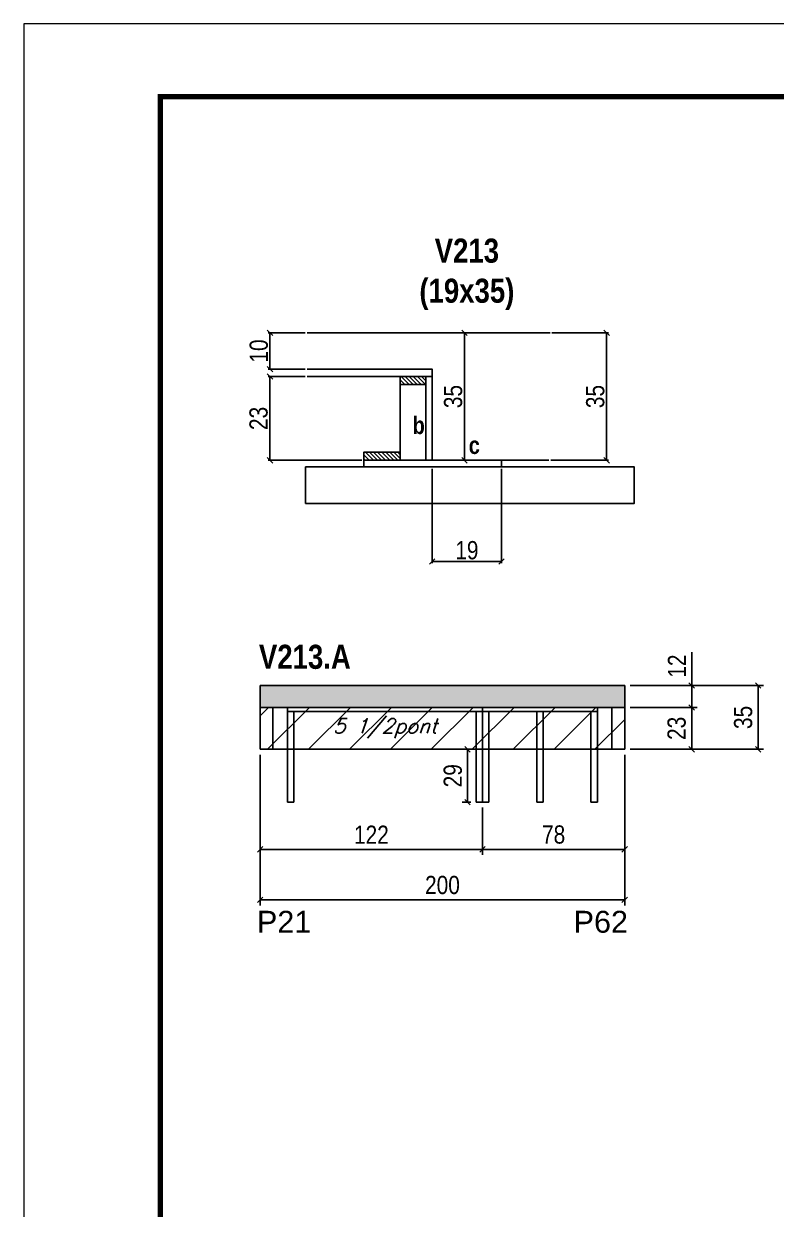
# Model space of a CAD drawing. Extents: x 3309 to 9590, y -2522 to 15424.
# Drawn here: x 8078 to 8491, y 12809 to 13459 of the extents above; entities that cross this region are included whole.
import ezdxf

# ---------------------------------------------------------------- set-up
doc = ezdxf.new("R2010")
doc.units = 0
doc.linetypes.add('DASHED', pattern=[0.75, 0.5, -0.25])
for name, color, linetype in [('5', 5, 'Continuous'), ('barrote', 251, 'Continuous'), ('COTA', 241, 'Continuous'), ('detalhes', 4, 'Continuous'), ('NOMENCLATURA', 7, 'Continuous'), ('Painéis', 200, 'Continuous'), ('SARR_2.2x10', 60, 'Continuous'), ('SARR_2.2x7', 40, 'Continuous'), ('SARR_3.5x7', 81, 'Continuous'), ('texto', 7, 'Continuous')]:
    doc.layers.add(name, color=color, linetype=linetype)
for name, color, linetype, lineweight in [('CONCRETO', 251, 'Continuous', 25), ('Folhas', 255, 'Continuous', 9), ('Hachura', 251, 'Continuous', 9), ('SARRAFO DE PRESSAO', 251, 'DASHED', 9)]:
    doc.layers.add(name, color=color, linetype=linetype, lineweight=lineweight)
doc.styles.add('COTA TECNICA', font='techl___.ttf', dxfattribs={"height": 10})
doc.styles.add('COTA TECNICA 2X', font='techl___.ttf', dxfattribs={"height": 10})
doc.styles.add('Romans', font='romans.shx')
doc.styles.get("Standard").update_dxf_attribs({"font": 'arial.ttf'})
doc.styles.add('TECNICA', font='techb___.ttf', dxfattribs={"height": 10})
doc.dimstyles.new('PAINEL', dxfattribs={"dimtxt": 10, "dimasz": 3, "dimexe": 3, "dimexo": 3, "dimgap": 3, "dimtad": 1, "dimdec": 1, "dimzin": 12, "dimdsep": 46, "dimtxsty": 'COTA TECNICA', "dimblk1": 'OBLIQUE', "dimblk2": 'OBLIQUE', "dimsah": 1, "dimcen": 0.9, "dimclrd": 4, "dimclre": 4, "dimclrt": 240, "dimadec": 1, "dimazin": 3, "dimtfac": 1, "dimtdec": 1, "dimtmove": 0, "dimatfit": 3, "dimfxl": 1, "dimtolj": 1, "dimtzin": 12, "dimarcsym": 0})
doc.dimstyles.new('SECAO', dxfattribs={"dimscale": 0.333333, "dimtxt": 5, "dimasz": 9, "dimexe": 3, "dimexo": 3, "dimgap": 3, "dimtad": 1, "dimdec": 1, "dimlfac": 0.5, "dimzin": 12, "dimdsep": 46, "dimtxsty": 'COTA TECNICA 2X', "dimblk1": 'OBLIQUE', "dimblk2": 'OBLIQUE', "dimsah": 1, "dimcen": 0.9, "dimclrd": 4, "dimclre": 4, "dimclrt": 240, "dimadec": 1, "dimazin": 3, "dimtfac": 1, "dimtdec": 1, "dimtmove": 0, "dimatfit": 3, "dimfxl": 1, "dimtolj": 1, "dimtzin": 12, "dimarcsym": 0})

# ---------------------------------------------------------------- blocks, each defined once
blk = doc.blocks.new('9999999999')
at = {"layer": 'Folhas'}
blk.add_lwpolyline([(98138.98, 34190.21), (99623.98, 34190.21), (99623.98, 35240.21), (98138.98, 35240.21)], close=True, dxfattribs=at)
at = {"layer": 'Folhas', "color": 30, "const_width": 3}
blk.add_lwpolyline([(98213.98, 34230.21), (99583.98, 34230.21), (99583.98, 35200.21), (98213.98, 35200.21)], close=True, dxfattribs=at)
blk = doc.blocks.new('_Oblique')
at = {"color": 0, "linetype": 'ByBlock', "lineweight": -2}
blk.add_line((-0.5, -0.5), (0.5, 0.5), dxfattribs=at)
blk = doc.blocks.new('*D180')
at = {"layer": 'COTA', "color": 4, "lineweight": -2, "transparency": 16777216}
for p, q in [((8302.05, 13215.06), (8302.05, 13163.19)), ((8340.05, 13215.06), (8340.05, 13163.19)), ((8302.05, 13164.19), (8340.05, 13164.19))]:
    blk.add_line(p, q, dxfattribs=at)
at = {"layer": 'Defpoints', "color": 0, "transparency": 16777216}
for p in [(8302.05, 13216.06), (8340.05, 13216.06), (8340.05, 13164.19)]:
    blk.add_point(p, dxfattribs=at)
at = {"layer": 'COTA', "color": 4, "lineweight": -2, "transparency": 16777216, "xscale": 3, "yscale": 3, "zscale": 3, "rotation": 180}
blk.add_blockref('_Oblique', (8302.05, 13164.19), dxfattribs=at)
at = {"layer": 'COTA', "color": 4, "lineweight": -2, "transparency": 16777216, "xscale": 3, "yscale": 3, "zscale": 3}
blk.add_blockref('_Oblique', (8340.05, 13164.19), dxfattribs=at)
at = {"layer": 'COTA', "color": 240, "transparency": 16777216, "insert": (8321.05, 13170.28), "char_height": 10, "attachment_point": 5, "style": 'COTA TECNICA 2X'}
blk.add_mtext('\\A1;19', dxfattribs=at)
blk = doc.blocks.new('*D181')
at = {"layer": 'COTA', "color": 4, "lineweight": -2, "transparency": 16777216}
for p, q in [((8232.35, 13265.66), (8212, 13265.66)), ((8213, 13265.66), (8213, 13219.66)), ((8263.45, 13219.66), (8212, 13219.66))]:
    blk.add_line(p, q, dxfattribs=at)
at = {"layer": 'Defpoints', "color": 0, "transparency": 16777216}
for p in [(8233.35, 13265.66), (8213, 13219.66), (8264.45, 13219.66, 0)]:
    blk.add_point(p, dxfattribs=at)
at = {"layer": 'COTA', "color": 4, "lineweight": -2, "transparency": 16777216, "xscale": 3, "yscale": 3, "zscale": 3}
for p, rotation in [((8213, 13265.66), 90), ((8213, 13219.66), 270)]:
    blk.add_blockref('_Oblique', p, dxfattribs=dict(at, rotation=rotation))
at = {"layer": 'COTA', "color": 240, "transparency": 16777216, "insert": (8206.78, 13242.66), "char_height": 10, "attachment_point": 5, "rotation": 90, "style": 'COTA TECNICA 2X'}
blk.add_mtext('\\A1;23', dxfattribs=at)
blk = doc.blocks.new('*D182')
at = {"layer": 'COTA', "color": 4, "lineweight": -2, "transparency": 16777216}
for p, q in [((8303.05, 13289.66), (8320.76, 13289.66)), ((8319.76, 13219.66), (8319.76, 13289.66)), ((8303.05, 13219.66), (8320.76, 13219.66))]:
    blk.add_line(p, q, dxfattribs=at)
at = {"layer": 'Defpoints', "color": 0, "transparency": 16777216}
for p in [(8302.05, 13289.66), (8319.76, 13289.66), (8302.05, 13219.66)]:
    blk.add_point(p, dxfattribs=at)
at = {"layer": 'COTA', "color": 4, "lineweight": -2, "transparency": 16777216, "xscale": 3, "yscale": 3, "zscale": 3}
for p, rotation in [((8319.76, 13289.66), 90), ((8319.76, 13219.66), 270)]:
    blk.add_blockref('_Oblique', p, dxfattribs=dict(at, rotation=rotation))
at = {"layer": 'COTA', "color": 240, "transparency": 16777216, "insert": (8313.54, 13254.66), "char_height": 10, "attachment_point": 5, "rotation": 90, "style": 'COTA TECNICA 2X'}
blk.add_mtext('\\A1;35', dxfattribs=at)
blk = doc.blocks.new('*D206')
at = {"layer": 'COTA', "color": 4, "lineweight": -2, "transparency": 16777216}
for p, q in [((8232.35, 13289.66), (8212, 13289.66)), ((8213, 13269.66), (8213, 13289.66)), ((8232.35, 13269.66), (8212, 13269.66))]:
    blk.add_line(p, q, dxfattribs=at)
at = {"layer": 'Defpoints', "color": 0, "transparency": 16777216}
for p in [(8213, 13289.66), (8233.35, 13289.66), (8233.35, 13269.66)]:
    blk.add_point(p, dxfattribs=at)
at = {"layer": 'COTA', "color": 4, "lineweight": -2, "transparency": 16777216, "xscale": 3, "yscale": 3, "zscale": 3}
for p, rotation in [((8213, 13289.66), 90), ((8213, 13269.66), 270)]:
    blk.add_blockref('_Oblique', p, dxfattribs=dict(at, rotation=rotation))
at = {"layer": 'COTA', "color": 240, "transparency": 16777216, "insert": (8206.9, 13279.66), "char_height": 10, "attachment_point": 5, "rotation": 90, "style": 'COTA TECNICA 2X'}
blk.add_mtext('\\A1;10', dxfattribs=at)
blk = doc.blocks.new('*D207')
at = {"layer": 'COTA', "color": 4, "lineweight": -2, "transparency": 16777216}
for p, q in [((8367.75, 13289.66), (8398.73, 13289.66)), ((8397.73, 13219.66), (8397.73, 13289.66)), ((8367.1, 13219.66), (8398.73, 13219.66))]:
    blk.add_line(p, q, dxfattribs=at)
at = {"layer": 'Defpoints', "color": 0, "transparency": 16777216}
for p in [(8366.75, 13289.66), (8397.73, 13289.66), (8366.1, 13219.66)]:
    blk.add_point(p, dxfattribs=at)
at = {"layer": 'COTA', "color": 4, "lineweight": -2, "transparency": 16777216, "xscale": 3, "yscale": 3, "zscale": 3}
for p, rotation in [((8397.73, 13289.66), 90), ((8397.73, 13219.66), 270)]:
    blk.add_blockref('_Oblique', p, dxfattribs=dict(at, rotation=rotation))
at = {"layer": 'COTA', "color": 240, "transparency": 16777216, "insert": (8391.52, 13254.66), "char_height": 10, "attachment_point": 5, "rotation": 90, "style": 'COTA TECNICA 2X'}
blk.add_mtext('\\A1;35', dxfattribs=at)
blk = doc.blocks.new('*D183')
at = {"layer": 'COTA', "color": 4, "linetype": 'ByBlock', "lineweight": -2, "transparency": 16777216}
for p, q in [((8407.65, 13058.06), (8407.65, 13003.14)), ((8329.65, 13029.06), (8329.65, 13003.14)), ((8407.65, 13006.14), (8329.65, 13006.14))]:
    blk.add_line(p, q, dxfattribs=at)
at = {"layer": 'Defpoints', "color": 0, "linetype": 'ByBlock', "transparency": 16777216}
for p in [(8407.65, 13061.06), (8329.65, 13032.06), (8329.65, 13006.14)]:
    blk.add_point(p, dxfattribs=at)
at = {"layer": 'COTA', "color": 4, "linetype": 'ByBlock', "lineweight": -2, "transparency": 16777216, "xscale": 3, "yscale": 3, "zscale": 3, "rotation": 180}
blk.add_blockref('_Oblique', (8329.65, 13006.14), dxfattribs=at)
at = {"layer": 'COTA', "color": 4, "linetype": 'ByBlock', "lineweight": -2, "transparency": 16777216, "xscale": 3, "yscale": 3, "zscale": 3}
blk.add_blockref('_Oblique', (8407.65, 13006.14), dxfattribs=at)
at = {"layer": 'COTA', "color": 240, "linetype": 'ByBlock', "transparency": 16777216, "insert": (8368.65, 13014.24), "char_height": 10, "attachment_point": 5, "style": 'COTA TECNICA'}
blk.add_mtext('\\A1;78', dxfattribs=at)
blk = doc.blocks.new('*D184')
at = {"layer": 'COTA', "color": 4, "linetype": 'ByBlock', "lineweight": -2, "transparency": 16777216}
for p, q in [((8207.65, 13058.06), (8207.65, 13003.14)), ((8329.65, 13029.06), (8329.65, 13003.14)), ((8329.65, 13006.14), (8207.65, 13006.14))]:
    blk.add_line(p, q, dxfattribs=at)
at = {"layer": 'Defpoints', "color": 0, "linetype": 'ByBlock', "transparency": 16777216}
for p in [(8207.65, 13061.06), (8329.65, 13032.06), (8207.65, 13006.14)]:
    blk.add_point(p, dxfattribs=at)
at = {"layer": 'COTA', "color": 4, "linetype": 'ByBlock', "lineweight": -2, "transparency": 16777216, "xscale": 3, "yscale": 3, "zscale": 3, "rotation": 180}
blk.add_blockref('_Oblique', (8207.65, 13006.14), dxfattribs=at)
at = {"layer": 'COTA', "color": 4, "linetype": 'ByBlock', "lineweight": -2, "transparency": 16777216, "xscale": 3, "yscale": 3, "zscale": 3}
blk.add_blockref('_Oblique', (8329.65, 13006.14), dxfattribs=at)
at = {"layer": 'COTA', "color": 240, "linetype": 'ByBlock', "transparency": 16777216, "insert": (8268.65, 13014.2), "char_height": 10, "attachment_point": 5, "style": 'COTA TECNICA'}
blk.add_mtext('\\A1;122', dxfattribs=at)
blk = doc.blocks.new('*D208')
at = {"layer": 'COTA', "color": 4, "linetype": 'ByBlock', "lineweight": -2, "transparency": 16777216}
for p, q in [((8207.65, 13058.06), (8207.65, 12975.43)), ((8407.65, 13058.06), (8407.65, 12975.43)), ((8407.65, 12978.43), (8207.65, 12978.43))]:
    blk.add_line(p, q, dxfattribs=at)
at = {"layer": 'Defpoints', "color": 0, "linetype": 'ByBlock', "transparency": 16777216}
for p in [(8207.65, 13061.06), (8407.65, 13061.06), (8207.65, 12978.43)]:
    blk.add_point(p, dxfattribs=at)
at = {"layer": 'COTA', "color": 4, "linetype": 'ByBlock', "lineweight": -2, "transparency": 16777216, "xscale": 3, "yscale": 3, "zscale": 3, "rotation": 180}
blk.add_blockref('_Oblique', (8207.65, 12978.43), dxfattribs=at)
at = {"layer": 'COTA', "color": 4, "linetype": 'ByBlock', "lineweight": -2, "transparency": 16777216, "xscale": 3, "yscale": 3, "zscale": 3}
blk.add_blockref('_Oblique', (8407.65, 12978.43), dxfattribs=at)
at = {"layer": 'COTA', "color": 240, "linetype": 'ByBlock', "transparency": 16777216, "insert": (8307.65, 12986.54), "char_height": 10, "attachment_point": 5, "style": 'COTA TECNICA'}
blk.add_mtext('\\A1;200', dxfattribs=at)
blk = doc.blocks.new('*D185')
at = {"layer": 'COTA', "color": 4, "lineweight": -2, "transparency": 16777216}
for p, q in [((8410.65, 13084.06), (8447.4, 13084.06)), ((8444.4, 13061.06), (8444.4, 13084.06)), ((8410.65, 13061.06), (8447.4, 13061.06))]:
    blk.add_line(p, q, dxfattribs=at)
at = {"layer": 'Defpoints', "color": 0, "transparency": 16777216}
for p in [(8407.65, 13084.06), (8444.4, 13084.06), (8407.65, 13061.06)]:
    blk.add_point(p, dxfattribs=at)
at = {"layer": 'COTA', "color": 4, "lineweight": -2, "transparency": 16777216, "xscale": 3, "yscale": 3, "zscale": 3}
for p, rotation in [((8444.4, 13084.06), 90), ((8444.4, 13061.06), 270)]:
    blk.add_blockref('_Oblique', p, dxfattribs=dict(at, rotation=rotation))
at = {"layer": 'COTA', "color": 240, "transparency": 16777216, "insert": (8436.18, 13072.56), "char_height": 10, "attachment_point": 5, "rotation": 90, "style": 'COTA TECNICA'}
blk.add_mtext('\\A1;23', dxfattribs=at)
blk = doc.blocks.new('*D186')
at = {"layer": 'COTA', "color": 4, "lineweight": -2, "transparency": 16777216}
for p, q in [((8444.4, 13096.06), (8444.4, 13114.37)), ((8410.65, 13096.06), (8447.4, 13096.06)), ((8444.4, 13084.06), (8444.4, 13096.06)), ((8410.65, 13084.06), (8447.4, 13084.06))]:
    blk.add_line(p, q, dxfattribs=at)
at = {"layer": 'Defpoints', "color": 0, "transparency": 16777216}
for p in [(8407.65, 13096.06), (8444.4, 13096.06), (8407.65, 13084.06)]:
    blk.add_point(p, dxfattribs=at)
at = {"layer": 'COTA', "color": 4, "lineweight": -2, "transparency": 16777216, "xscale": 3, "yscale": 3, "zscale": 3}
for p, rotation in [((8444.4, 13096.06), 90), ((8444.4, 13084.06), 270)]:
    blk.add_blockref('_Oblique', p, dxfattribs=dict(at, rotation=rotation))
at = {"layer": 'COTA', "color": 240, "transparency": 16777216, "insert": (8436.34, 13106.72), "char_height": 10, "attachment_point": 5, "rotation": 90, "style": 'COTA TECNICA'}
blk.add_mtext('\\A1;12', dxfattribs=at)
blk = doc.blocks.new('*D187')
at = {"layer": 'COTA', "color": 4, "lineweight": -2, "transparency": 16777216}
for p, q in [((8410.65, 13096.06), (8483.89, 13096.06)), ((8480.89, 13061.06), (8480.89, 13096.06)), ((8410.65, 13061.06), (8483.89, 13061.06))]:
    blk.add_line(p, q, dxfattribs=at)
at = {"layer": 'Defpoints', "color": 0, "transparency": 16777216}
for p in [(8407.65, 13096.06), (8480.89, 13096.06), (8407.65, 13061.06)]:
    blk.add_point(p, dxfattribs=at)
at = {"layer": 'COTA', "color": 4, "lineweight": -2, "transparency": 16777216, "xscale": 3, "yscale": 3, "zscale": 3}
for p, rotation in [((8480.89, 13096.06), 90), ((8480.89, 13061.06), 270)]:
    blk.add_blockref('_Oblique', p, dxfattribs=dict(at, rotation=rotation))
at = {"layer": 'COTA', "color": 240, "transparency": 16777216, "insert": (8472.67, 13078.56), "char_height": 10, "attachment_point": 5, "rotation": 90, "style": 'COTA TECNICA'}
blk.add_mtext('\\A1;35', dxfattribs=at)
blk = doc.blocks.new('*D209')
at = {"layer": 'COTA', "color": 4, "lineweight": -2, "transparency": 16777216}
for p, q in [((8323.15, 13061.06), (8318.44, 13061.06)), ((8321.44, 13032.06), (8321.44, 13061.06)), ((8323.15, 13032.06), (8318.44, 13032.06))]:
    blk.add_line(p, q, dxfattribs=at)
at = {"layer": 'Defpoints', "color": 0, "transparency": 16777216}
for p in [(8321.44, 13061.06), (8326.15, 13061.06), (8326.15, 13032.06)]:
    blk.add_point(p, dxfattribs=at)
at = {"layer": 'COTA', "color": 4, "lineweight": -2, "transparency": 16777216, "xscale": 3, "yscale": 3, "zscale": 3}
for p, rotation in [((8321.44, 13061.06), 90), ((8321.44, 13032.06), 270)]:
    blk.add_blockref('_Oblique', p, dxfattribs=dict(at, rotation=rotation))
at = {"layer": 'COTA', "color": 240, "transparency": 16777216, "insert": (8313.35, 13046.56), "char_height": 10, "attachment_point": 5, "rotation": 90, "style": 'COTA TECNICA'}
blk.add_mtext('\\A1;29', dxfattribs=at)

msp = doc.modelspace()

# ---------------------------------------------------------------- hatches: boundary and pattern name
at = {"layer": 'COTA'}
h = msp.add_hatch(dxfattribs=at)
h.set_pattern_fill('AR-CONC', color=256, scale=0.03)
h.paths.add_polyline_path([(8407.65, 13084.06), (8407.65, 13096.06), (8207.65, 13096.06), (8207.65, 13084.06)])
at = {"layer": 'Hachura', "linetype": 'ByBlock'}
h = msp.add_hatch(dxfattribs=at)
h.set_pattern_fill('ANSI31', color=256, scale=5)
h.paths.add_polyline_path([(8329.65, 13061.06), (8329.65, 13084.06), (8207.65, 13084.06), (8207.65, 13061.06)])
h.paths.add_polyline_path([(8407.65, 13061.06), (8407.65, 13084.06), (8329.65, 13084.06), (8329.65, 13061.06)])
at = {"layer": 'SARR_2.2x10'}
h = msp.add_hatch(dxfattribs=at)
h.set_pattern_fill('ANSI31', color=256, scale=0.5, angle=90)
h.set_pattern_definition([(135, (41593.1887, -110292.5054), (-1.122532015, -1.122532015), [])])
h.paths.add_polyline_path([(8284.45, 13224.06), (8284.45, 13219.66), (8264.45, 13219.66), (8264.45, 13224.06)])
at = {"layer": 'SARR_2.2x7'}
h = msp.add_hatch(dxfattribs=at)
h.set_pattern_fill('ANSI31', color=256, scale=0.5, angle=90)
h.set_pattern_definition([(135, (41513.9887, -110250.9054), (-1.122532015, -1.122532015), [])])
h.paths.add_polyline_path([(8298.45, 13265.66), (8298.45, 13261.26), (8284.45, 13261.26), (8284.45, 13265.66)])

# ---------------------------------------------------------------- linework, layer by layer
at = {"layer": 'barrote'}
msp.add_lwpolyline([(8232.56, 13196.06), (8412.91, 13196.06), (8412.91, 13216.06), (8232.56, 13216.06)], close=True, dxfattribs=at)
at = {"layer": 'CONCRETO', "linetype": 'Continuous'}
msp.add_line((8366.75, 13289.66), (8233.35, 13289.66), dxfattribs=at)
at = {"layer": 'COTA'}
for p, q in [((8340.05, 13219.66), (8340.05, 13216.06)), ((8207.65, 13084.06), (8207.65, 13096.06)), ((8207.65, 13096.06), (8407.65, 13096.06)), ((8407.65, 13096.06), (8407.65, 13084.06)), ((8329.65, 13061.06), (8329.65, 13032.06)), ((8226.15, 13032.06), (8222.65, 13032.06)), ((8333.15, 13032.06), (8326.15, 13032.06)), ((8362.91, 13032.06), (8359.41, 13032.06)), ((8392.65, 13032.06), (8389.15, 13032.06))]:
    msp.add_line(p, q, dxfattribs=at)
at = {"layer": 'Painéis', "linetype": 'ByBlock'}
for p, q in [((8407.65, 13084.06), (8207.65, 13084.06)), ((8207.65, 13061.06), (8207.65, 13084.06)), ((8329.65, 13061.06), (8329.65, 13084.06)), ((8407.65, 13061.06), (8407.65, 13084.06)), ((8407.65, 13061.06), (8207.65, 13061.06))]:
    msp.add_line(p, q, dxfattribs=at)
at = {"layer": 'Painéis', "linetype": 'Continuous', "elevation": 0}
msp.add_lwpolyline([(8233.35, 13265.66), (8302.05, 13265.66), (8302.05, 13269.66), (8233.35, 13269.66)], dxfattribs=at)
at = {"layer": 'Painéis', "linetype": 'Continuous'}
msp.add_lwpolyline([(8298.45, 13219.66), (8298.45, 13265.66), (8302.05, 13265.66), (8302.05, 13219.66)], close=True, dxfattribs=at)
msp.add_lwpolyline([(8366.1, 13216.06), (8264.45, 13216.06), (8264.45, 13219.66), (8366.1, 13219.66)], dxfattribs=at)
at = {"layer": 'SARR_2.2x10'}
msp.add_lwpolyline([(8284.45, 13224.06), (8264.45, 13224.06), (8264.45, 13219.66), (8284.45, 13219.66)], close=True, dxfattribs=at)
at = {"layer": 'SARR_2.2x7', "linetype": 'Continuous'}
for p, q in [((8214.65, 13061.06), (8214.65, 13084.06)), ((8329.65, 13081.86), (8222.65, 13081.86)), ((8392.65, 13081.86), (8329.65, 13081.86)), ((8400.65, 13061.06), (8400.65, 13084.06))]:
    msp.add_line(p, q, dxfattribs=at)
at = {"layer": 'SARR_2.2x7', "elevation": 0}
msp.add_lwpolyline([(8284.45, 13265.66), (8298.45, 13265.66), (8298.45, 13261.26), (8284.45, 13261.26)], close=True, dxfattribs=at)
at = {"layer": 'SARR_3.5x7'}
for p, q in [((8222.65, 13084.06), (8222.65, 13032.06)), ((8226.15, 13081.86), (8226.15, 13032.06)), ((8326.15, 13081.86), (8326.15, 13032.06)), ((8329.65, 13081.86), (8329.65, 13061.06)), ((8333.15, 13081.86), (8333.15, 13032.06)), ((8359.41, 13081.86), (8359.41, 13032.06)), ((8362.91, 13081.86), (8362.91, 13032.06)), ((8389.15, 13081.86), (8389.15, 13032.06)), ((8392.65, 13084.06), (8392.65, 13032.06))]:
    msp.add_line(p, q, dxfattribs=at)
msp.add_lwpolyline([(8298.45, 13261.26), (8284.45, 13261.26), (8284.45, 13219.66), (8298.45, 13219.66)], close=True, dxfattribs=at)

# ---------------------------------------------------------------- block references
at = {"layer": 'SARRAFO DE PRESSAO', "color": 6, "linetype": 'ByBlock'}
msp.add_blockref('9999999999', (-90061.11, -21780.92), dxfattribs=at)

# ---------------------------------------------------------------- texts
at = {"layer": '5', "linetype": 'Continuous'}
for s, p in [('P21', (8205.85, 12960.42)), ('P62', (8379.62, 12960.42))]:
    msp.add_text(s, height=12, rotation=0.00004, dxfattribs=at).set_placement(p)
at = {"layer": 'detalhes', "style": 'TECNICA'}
for s, p in [('b', (8291.26, 13234.09)), ('c', (8322.06, 13223.14))]:
    msp.add_text(s, height=9.6, dxfattribs=at).set_placement(p)
at = {"layer": 'NOMENCLATURA', "style": 'TECNICA'}
msp.add_text('V213.A', height=13.2, dxfattribs=at).set_placement((8206.93, 13105.25))
at = {"layer": 'NOMENCLATURA', "insert": (8321.05, 13341.36), "char_height": 13.2, "attachment_point": 2, "style": 'TECNICA'}
msp.add_mtext_dynamic_manual_height_columns('V213\\P(19x35)', width=300.2766, gutter_width=1, heights=[0], dxfattribs=at)
at = {"layer": 'texto', "color": 2, "insert": (8276.15, 13072.56), "char_height": 8, "attachment_point": 5, "style": 'Romans'}
msp.add_mtext('{\\Q19;\\C256;5 1/2pont}', dxfattribs=at)

# ---------------------------------------------------------------- dimensions: what is measured, and where the dimension line sits
at = {"layer": 'COTA'}
for base, p1, p2, dimstyle, picture, middle in [((8213, 13289.66), (8233.35, 13269.66), (8233.35, 13289.66), 'SECAO', '*D206', (8206.9, 13279.66)), ((8319.76, 13289.66), (8302.05, 13219.66), (8302.05, 13289.66), 'SECAO', '*D182', (8313.54, 13254.66)), ((8397.73, 13289.66), (8366.1, 13219.66), (8366.75, 13289.66), 'SECAO', '*D207', (8391.52, 13254.66)), ((8213, 13219.66, 0), (8233.35, 13265.66), (8264.45, 13219.66), 'SECAO', '*D181', (8206.78, 13242.66, 0)), ((8444.4, 13096.06), (8407.65, 13084.06), (8407.65, 13096.06), 'PAINEL', '*D186', (8436.34, 13106.72)), ((8480.89, 13096.06), (8407.65, 13061.06), (8407.65, 13096.06), 'PAINEL', '*D187', (8472.67, 13078.56)), ((8444.4, 13084.06), (8407.65, 13061.06), (8407.65, 13084.06), 'PAINEL', '*D185', (8436.18, 13072.56)), ((8321.44, 13061.06), (8326.15, 13032.06), (8326.15, 13061.06), 'PAINEL', '*D209', (8313.35, 13046.56))]:
    dim = msp.add_linear_dim(base=base, p1=p1, p2=p2, angle=90, dimstyle=dimstyle, dxfattribs=at)
    dim.commit()
    dim.dimension.update_dxf_attribs({"geometry": picture, "text_midpoint": middle})
dim = msp.add_linear_dim(base=(8340.05, 13164.19), p1=(8302.05, 13216.06), p2=(8340.05, 13216.06), angle=0, dimstyle='SECAO', dxfattribs=at)
dim.commit()
dim.dimension.update_dxf_attribs({"geometry": '*D180', "text_midpoint": (8321.05, 13164.19), "dimtype": 160})
at = {"layer": 'COTA', "linetype": 'ByBlock'}
dim = msp.add_linear_dim(base=(8207.65, 13006.14), p1=(8329.65, 13032.06), p2=(8207.65, 13061.06), angle=180, dimstyle='PAINEL', override={"dimtmove": 1}, dxfattribs=at)
dim.commit()
dim.dimension.update_dxf_attribs({"geometry": '*D184', "text_midpoint": (8268.65, 13014.2)})
for base, p2, picture, middle in [((8207.65, 12978.43), (8207.65, 13061.06), '*D208', (8307.65, 12986.54)), ((8329.65, 13006.14), (8329.65, 13032.06), '*D183', (8368.65, 13014.24))]:
    dim = msp.add_linear_dim(base=base, p1=(8407.65, 13061.06), p2=p2, angle=180, dimstyle='PAINEL', dxfattribs=at)
    dim.commit()
    dim.dimension.update_dxf_attribs({"geometry": picture, "text_midpoint": middle})

doc.saveas('drawing.dxf')
